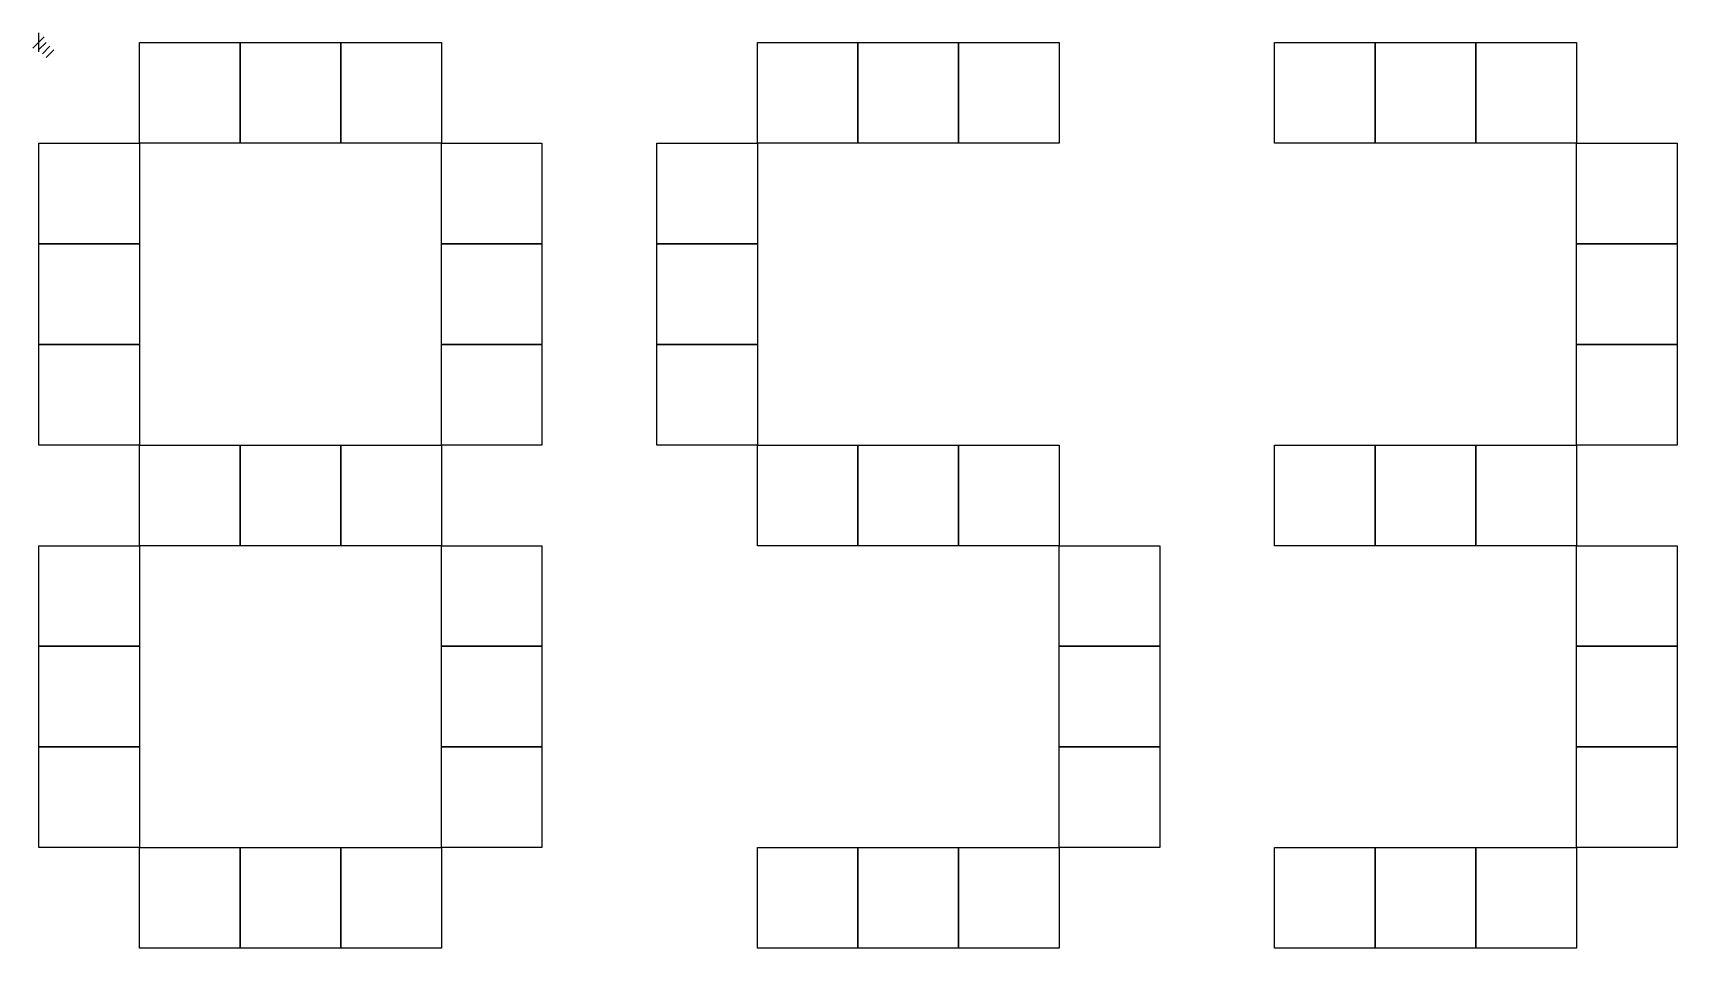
# Model space of a CAD drawing. Extents: x -1 to 229, y 0 to 128.
import ezdxf

# ---------------------------------------------------------------- set-up
doc = ezdxf.new("R2010")
doc.units = 0

msp = doc.modelspace()

# ---------------------------------------------------------------- linework, layer by layer
at = {"layer": 'Layer 1'}
for p, q in [((0.793749, 127.621), (-0.793749, 126.033)), ((0, 128.15), (0, 125.504)), ((1.05833, 126.827), (0, 125.76867)), ((1.5875, 126.298), (0.52917, 125.23967)), ((14.07, 126.792), (28.1049, 126.792)), ((14.07, 112.757), (14.07, 126.792)), ((28.1049, 126.792), (42.1396, 126.792)), ((28.1049, 112.757), (28.1049, 126.792)), ((28.1049, 126.792), (28.1049, 112.757)), ((42.1396, 126.792), (56.1746, 126.792)), ((42.1396, 112.757), (42.1396, 126.792)), ((42.1396, 126.792), (42.1396, 112.757)), ((56.1746, 126.792), (56.1746, 112.757)), ((100.244, 126.792), (114.279, 126.792)), ((100.244, 112.757), (100.244, 126.792)), ((114.279, 126.792), (128.314, 126.792)), ((114.279, 112.757), (114.279, 126.792)), ((114.279, 126.792), (114.279, 112.757)), ((128.314, 126.792), (142.349, 126.792)), ((128.314, 112.757), (128.314, 126.792)), ((128.314, 126.792), (128.314, 112.757)), ((142.349, 126.792), (142.349, 112.757)), ((172.383, 126.792), (186.418, 126.792)), ((172.383, 112.757), (172.383, 126.792)), ((186.418, 126.792), (200.453, 126.792)), ((186.418, 112.757), (186.418, 126.792)), ((186.418, 126.792), (186.418, 112.757)), ((200.453, 126.792), (214.488, 126.792)), ((200.453, 112.757), (200.453, 126.792)), ((200.453, 126.792), (200.453, 112.757)), ((214.488, 126.792), (214.488, 112.757)), ((2.11666, 125.769), (1.05833, 124.71067)), ((0.03509, 112.757), (14.07, 112.757)), ((0.03509, 98.7219), (0.03509, 112.757)), ((14.07, 112.757), (14.07, 98.7219)), ((28.1049, 112.757), (14.07, 112.757)), ((42.1396, 112.757), (28.1049, 112.757)), ((56.1746, 112.757), (42.1396, 112.757)), ((56.1746, 112.757), (70.2095, 112.757)), ((56.1746, 98.7219), (56.1746, 112.757)), ((70.2095, 112.757), (70.2095, 98.7219)), ((86.2092, 112.757), (100.244, 112.757)), ((86.2092, 98.7219), (86.2092, 112.757)), ((100.244, 112.757), (100.244, 98.7219)), ((114.279, 112.757), (100.244, 112.757)), ((128.314, 112.757), (114.279, 112.757)), ((142.349, 112.757), (128.314, 112.757)), ((186.418, 112.757), (172.383, 112.757)), ((200.453, 112.757), (186.418, 112.757)), ((214.488, 112.757), (200.453, 112.757)), ((214.488, 112.757), (228.523, 112.757)), ((214.488, 98.7219), (214.488, 112.757)), ((228.523, 112.757), (228.523, 98.7219)), ((0.03509, 98.7219), (14.07, 98.7219)), ((0.03509, 84.6871), (0.03509, 98.7219)), ((14.07, 98.7219), (0.03509, 98.7219)), ((14.07, 98.7219), (14.07, 84.6871)), ((56.1746, 98.7219), (70.2095, 98.7219)), ((56.1746, 84.6871), (56.1746, 98.7219)), ((70.2095, 98.7219), (56.1746, 98.7219)), ((70.2095, 98.7219), (70.2095, 84.6871)), ((86.2092, 98.7219), (100.244, 98.7219)), ((86.2092, 84.6871), (86.2092, 98.7219)), ((100.244, 98.7219), (86.2092, 98.7219)), ((100.244, 98.7219), (100.244, 84.6871)), ((214.488, 98.7219), (228.523, 98.7219)), ((214.488, 84.6871), (214.488, 98.7219)), ((228.523, 98.7219), (214.488, 98.7219)), ((228.523, 98.7219), (228.523, 84.6871)), ((0.03509, 84.6871), (14.07, 84.6871)), ((0.03509, 70.6521), (0.03509, 84.6871)), ((14.07, 84.6871), (0.03509, 84.6871)), ((14.07, 84.6871), (14.07, 70.6521)), ((56.1746, 84.6871), (70.2095, 84.6871)), ((56.1746, 70.6521), (56.1746, 84.6871)), ((70.2095, 84.6871), (56.1746, 84.6871)), ((70.2095, 84.6871), (70.2095, 70.6521)), ((86.2092, 84.6871), (100.244, 84.6871)), ((86.2092, 70.6521), (86.2092, 84.6871)), ((100.244, 84.6871), (86.2092, 84.6871)), ((100.244, 84.6871), (100.244, 70.6521)), ((214.488, 84.6871), (228.523, 84.6871)), ((214.488, 70.6521), (214.488, 84.6871)), ((228.523, 84.6871), (214.488, 84.6871)), ((228.523, 84.6871), (228.523, 70.6521)), ((14.07, 70.6521), (0.03509, 70.6521)), ((14.07, 70.6521), (28.1049, 70.6521)), ((14.07, 56.6174), (14.07, 70.6521)), ((28.1049, 70.6521), (42.1396, 70.6521)), ((28.1049, 56.6174), (28.1049, 70.6521)), ((28.1049, 70.6521), (28.1049, 56.6174)), ((42.1396, 70.6521), (56.1746, 70.6521)), ((42.1396, 56.6174), (42.1396, 70.6521)), ((42.1396, 70.6521), (42.1396, 56.6174)), ((56.1746, 70.6521), (56.1746, 56.6174)), ((70.2095, 70.6521), (56.1746, 70.6521)), ((100.244, 70.6521), (86.2092, 70.6521)), ((100.244, 70.6521), (114.279, 70.6521)), ((100.244, 56.6174), (100.244, 70.6521)), ((114.279, 70.6521), (128.314, 70.6521)), ((114.279, 56.6174), (114.279, 70.6521)), ((114.279, 70.6521), (114.279, 56.6174)), ((128.314, 70.6521), (142.349, 70.6521)), ((128.314, 56.6174), (128.314, 70.6521)), ((128.314, 70.6521), (128.314, 56.6174)), ((142.349, 70.6521), (142.349, 56.6174)), ((172.383, 70.6521), (186.418, 70.6521)), ((172.383, 56.6174), (172.383, 70.6521)), ((186.418, 70.6521), (200.453, 70.6521)), ((186.418, 56.6174), (186.418, 70.6521)), ((186.418, 70.6521), (186.418, 56.6174)), ((200.453, 70.6521), (214.488, 70.6521)), ((200.453, 56.6174), (200.453, 70.6521)), ((200.453, 70.6521), (200.453, 56.6174)), ((214.488, 70.6521), (214.488, 56.6174)), ((228.523, 70.6521), (214.488, 70.6521)), ((0.03509, 56.6174), (14.07, 56.6174)), ((0.03509, 42.5824), (0.03509, 56.6174)), ((14.07, 56.6174), (14.07, 42.5824)), ((28.1049, 56.6174), (14.07, 56.6174)), ((42.1396, 56.6174), (28.1049, 56.6174)), ((56.1746, 56.6174), (42.1396, 56.6174)), ((56.1746, 56.6174), (70.2095, 56.6174)), ((56.1746, 42.5824), (56.1746, 56.6174)), ((70.2095, 56.6174), (70.2095, 42.5824)), ((114.279, 56.6174), (100.244, 56.6174)), ((128.314, 56.6174), (114.279, 56.6174)), ((142.349, 56.6174), (128.314, 56.6174)), ((142.349, 56.6174), (156.384, 56.6174)), ((142.349, 42.5824), (142.349, 56.6174)), ((156.384, 56.6174), (156.384, 42.5824)), ((186.418, 56.6174), (172.383, 56.6174)), ((200.453, 56.6174), (186.418, 56.6174)), ((214.488, 56.6174), (200.453, 56.6174)), ((214.488, 56.6174), (228.523, 56.6174)), ((214.488, 42.5824), (214.488, 56.6174)), ((228.523, 56.6174), (228.523, 42.5824)), ((0.03509, 42.5824), (14.07, 42.5824)), ((0.03509, 28.5476), (0.03509, 42.5824)), ((14.07, 42.5824), (0.03509, 42.5824)), ((14.07, 42.5824), (14.07, 28.5476)), ((56.1746, 42.5824), (70.2095, 42.5824)), ((56.1746, 28.5476), (56.1746, 42.5824)), ((70.2095, 42.5824), (56.1746, 42.5824)), ((70.2095, 42.5824), (70.2095, 28.5476)), ((142.349, 42.5824), (156.384, 42.5824)), ((142.349, 28.5476), (142.349, 42.5824)), ((156.384, 42.5824), (142.349, 42.5824)), ((156.384, 42.5824), (156.384, 28.5476)), ((214.488, 42.5824), (228.523, 42.5824)), ((214.488, 28.5476), (214.488, 42.5824)), ((228.523, 42.5824), (214.488, 42.5824)), ((228.523, 42.5824), (228.523, 28.5476)), ((0.03509, 28.5476), (14.07, 28.5476)), ((0.03509, 14.5127), (0.03509, 28.5476)), ((14.07, 28.5476), (0.03509, 28.5476)), ((14.07, 28.5476), (14.07, 14.5127)), ((56.1746, 28.5476), (70.2095, 28.5476)), ((56.1746, 14.5127), (56.1746, 28.5476)), ((70.2095, 28.5476), (56.1746, 28.5476)), ((70.2095, 28.5476), (70.2095, 14.5127)), ((142.349, 28.5476), (156.384, 28.5476)), ((142.349, 14.5127), (142.349, 28.5476)), ((156.384, 28.5476), (142.349, 28.5476)), ((156.384, 28.5476), (156.384, 14.5127)), ((214.488, 28.5476), (228.523, 28.5476)), ((214.488, 14.5127), (214.488, 28.5476)), ((228.523, 28.5476), (214.488, 28.5476)), ((228.523, 28.5476), (228.523, 14.5127)), ((14.07, 14.5127), (0.03509, 14.5127)), ((14.07, 14.5127), (28.1049, 14.5127)), ((14.07, 0.477756), (14.07, 14.5127)), ((28.1049, 14.5127), (42.1396, 14.5127)), ((28.1049, 0.477756), (28.1049, 14.5127)), ((28.1049, 14.5127), (28.1049, 0.477756)), ((42.1396, 14.5127), (56.1746, 14.5127)), ((42.1396, 0.477756), (42.1396, 14.5127)), ((42.1396, 14.5127), (42.1396, 0.477756)), ((56.1746, 14.5127), (56.1746, 0.477756)), ((70.2095, 14.5127), (56.1746, 14.5127)), ((100.244, 14.5127), (114.279, 14.5127)), ((100.244, 0.477756), (100.244, 14.5127)), ((114.279, 14.5127), (128.314, 14.5127)), ((114.279, 0.477756), (114.279, 14.5127)), ((114.279, 14.5127), (114.279, 0.477756)), ((128.314, 14.5127), (142.349, 14.5127)), ((128.314, 0.477756), (128.314, 14.5127)), ((128.314, 14.5127), (128.314, 0.477756)), ((142.349, 14.5127), (142.349, 0.477756)), ((156.384, 14.5127), (142.349, 14.5127)), ((172.383, 14.5127), (186.418, 14.5127)), ((172.383, 0.477756), (172.383, 14.5127)), ((186.418, 14.5127), (200.453, 14.5127)), ((186.418, 0.477756), (186.418, 14.5127)), ((186.418, 14.5127), (186.418, 0.477756)), ((200.453, 14.5127), (214.488, 14.5127)), ((200.453, 0.477756), (200.453, 14.5127)), ((200.453, 14.5127), (200.453, 0.477756)), ((214.488, 14.5127), (214.488, 0.477756)), ((228.523, 14.5127), (214.488, 14.5127)), ((28.1049, 0.477756), (14.07, 0.477756)), ((42.1396, 0.477756), (28.1049, 0.477756)), ((56.1746, 0.477756), (42.1396, 0.477756)), ((114.279, 0.477756), (100.244, 0.477756)), ((128.314, 0.477756), (114.279, 0.477756)), ((142.349, 0.477756), (128.314, 0.477756)), ((186.418, 0.477756), (172.383, 0.477756)), ((200.453, 0.477756), (186.418, 0.477756)), ((214.488, 0.477756), (200.453, 0.477756))]:
    msp.add_line(p, q, dxfattribs=at)

doc.saveas('drawing.dxf')
